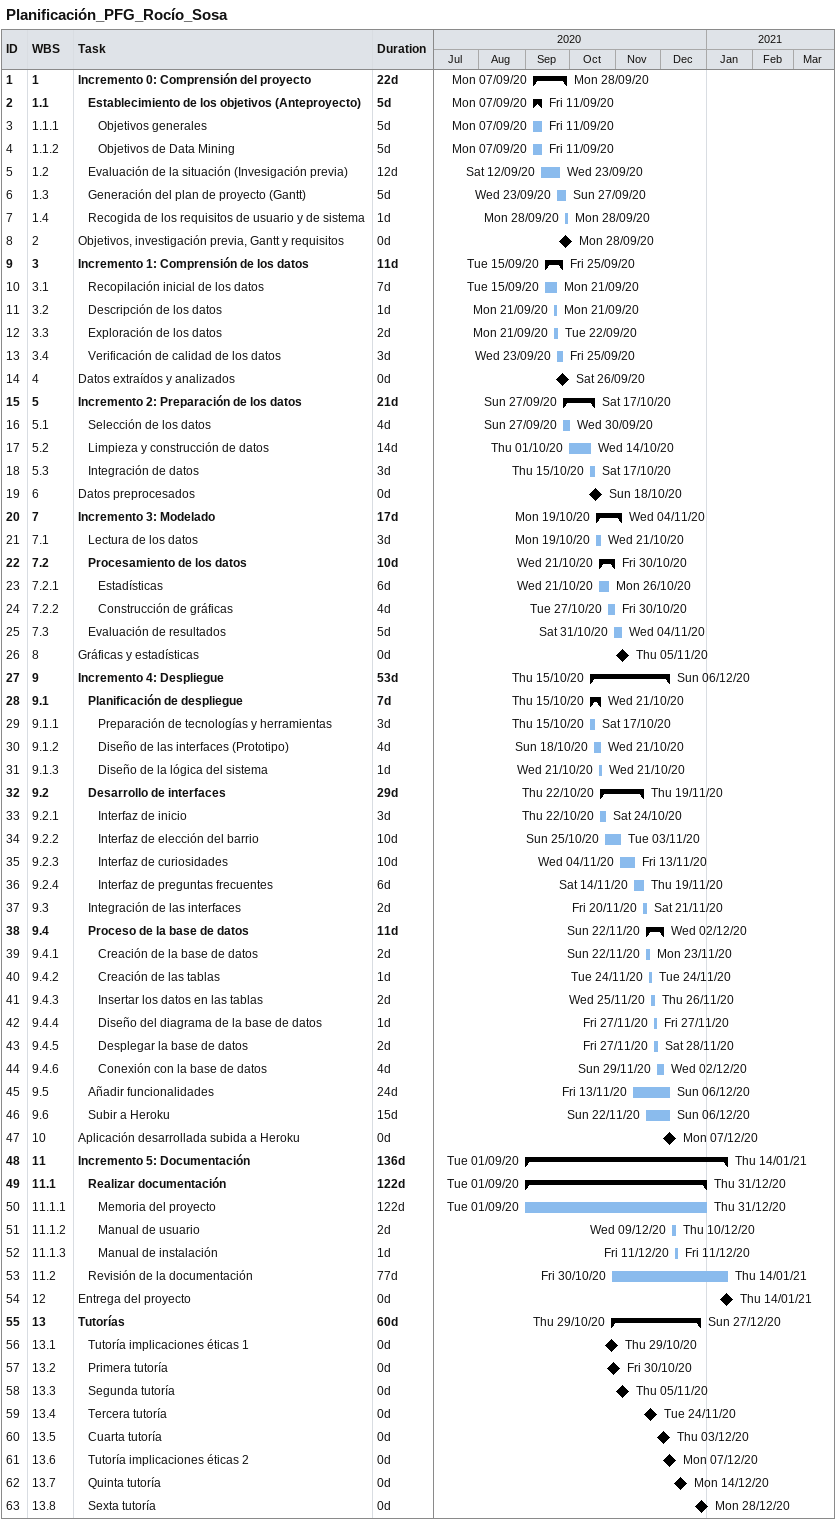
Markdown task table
Planificación_PFG_Rocío_Sosa

| ID | WBS | Task | Duration | Start | Finish |
|---|---|---|---|---|---|
| 1 | 1 | **Incremento 0: Comprensión del proyecto** | 22d | 2020-09-07 | 2020-09-28 |
| 2 | 1.1 | **Establecimiento de los objetivos (Anteproyecto)** | 5d | 2020-09-07 | 2020-09-11 |
| 3 | 1.1.1 | Objetivos generales | 5d | 2020-09-07 | 2020-09-11 |
| 4 | 1.1.2 | Objetivos de Data Mining | 5d | 2020-09-07 | 2020-09-11 |
| 5 | 1.2 | Evaluación de la situación (Invesigación previa) | 12d | 2020-09-12 | 2020-09-23 |
| 6 | 1.3 | Generación del plan de proyecto (Gantt) | 5d | 2020-09-23 | 2020-09-27 |
| 7 | 1.4 | Recogida de los requisitos de usuario y de sistema | 1d | 2020-09-28 | 2020-09-28 |
| 8 | 2 | Objetivos, investigación previa, Gantt y requisitos | 0d | 2020-09-28 | 2020-09-28 |
| 9 | 3 | **Incremento 1: Comprensión de los datos** | 11d | 2020-09-15 | 2020-09-25 |
| 10 | 3.1 | Recopilación inicial de los datos | 7d | 2020-09-15 | 2020-09-21 |
| 11 | 3.2 | Descripción de los datos | 1d | 2020-09-21 | 2020-09-21 |
| 12 | 3.3 | Exploración de los datos | 2d | 2020-09-21 | 2020-09-22 |
| 13 | 3.4 | Verificación de calidad de los datos | 3d | 2020-09-23 | 2020-09-25 |
| 14 | 4 | Datos extraídos y analizados | 0d | 2020-09-26 | 2020-09-26 |
| 15 | 5 | **Incremento 2: Preparación de los datos** | 21d | 2020-09-27 | 2020-10-17 |
| 16 | 5.1 | Selección de los datos | 4d | 2020-09-27 | 2020-09-30 |
| 17 | 5.2 | Limpieza y construcción de datos | 14d | 2020-10-01 | 2020-10-14 |
| 18 | 5.3 | Integración de datos | 3d | 2020-10-15 | 2020-10-17 |
| 19 | 6 | Datos preprocesados | 0d | 2020-10-18 | 2020-10-18 |
| 20 | 7 | **Incremento 3: Modelado** | 17d | 2020-10-19 | 2020-11-04 |
| 21 | 7.1 | Lectura de los datos | 3d | 2020-10-19 | 2020-10-21 |
| 22 | 7.2 | **Procesamiento de los datos** | 10d | 2020-10-21 | 2020-10-30 |
| 23 | 7.2.1 | Estadísticas | 6d | 2020-10-21 | 2020-10-26 |
| 24 | 7.2.2 | Construcción de gráficas | 4d | 2020-10-27 | 2020-10-30 |
| 25 | 7.3 | Evaluación de resultados | 5d | 2020-10-31 | 2020-11-04 |
| 26 | 8 | Gráficas y estadísticas | 0d | 2020-11-05 | 2020-11-05 |
| 27 | 9 | **Incremento 4: Despliegue** | 53d | 2020-10-15 | 2020-12-06 |
| 28 | 9.1 | **Planificación de despliegue** | 7d | 2020-10-15 | 2020-10-21 |
| 29 | 9.1.1 | Preparación de tecnologías y herramientas | 3d | 2020-10-15 | 2020-10-17 |
| 30 | 9.1.2 | Diseño de las interfaces (Prototipo) | 4d | 2020-10-18 | 2020-10-21 |
| 31 | 9.1.3 | Diseño de la lógica del sistema | 1d | 2020-10-21 | 2020-10-21 |
| 32 | 9.2 | **Desarrollo de interfaces** | 29d | 2020-10-22 | 2020-11-19 |
| 33 | 9.2.1 | Interfaz de inicio | 3d | 2020-10-22 | 2020-10-24 |
| 34 | 9.2.2 | Interfaz de elección del barrio | 10d | 2020-10-25 | 2020-11-03 |
| 35 | 9.2.3 | Interfaz de curiosidades | 10d | 2020-11-04 | 2020-11-13 |
| 36 | 9.2.4 | Interfaz de preguntas frecuentes | 6d | 2020-11-14 | 2020-11-19 |
| 37 | 9.3 | Integración de las interfaces | 2d | 2020-11-20 | 2020-11-21 |
| 38 | 9.4 | **Proceso de la base de datos** | 11d | 2020-11-22 | 2020-12-02 |
| 39 | 9.4.1 | Creación de la base de datos | 2d | 2020-11-22 | 2020-11-23 |
| 40 | 9.4.2 | Creación de las tablas | 1d | 2020-11-24 | 2020-11-24 |
| 41 | 9.4.3 | Insertar los datos en las tablas | 2d | 2020-11-25 | 2020-11-26 |
| 42 | 9.4.4 | Diseño del diagrama de la base de datos | 1d | 2020-11-27 | 2020-11-27 |
| 43 | 9.4.5 | Desplegar la base de datos | 2d | 2020-11-27 | 2020-11-28 |
| 44 | 9.4.6 | Conexión con la base de datos | 4d | 2020-11-29 | 2020-12-02 |
| 45 | 9.5 | Añadir funcionalidades | 24d | 2020-11-13 | 2020-12-06 |
| 46 | 9.6 | Subir a Heroku | 15d | 2020-11-22 | 2020-12-06 |
| 47 | 10 | Aplicación desarrollada subida a Heroku | 0d | 2020-12-07 | 2020-12-07 |
| 48 | 11 | **Incremento 5: Documentación** | 136d | 2020-09-01 | 2021-01-14 |
| 49 | 11.1 | **Realizar documentación** | 122d | 2020-09-01 | 2020-12-31 |
| 50 | 11.1.1 | Memoria del proyecto | 122d | 2020-09-01 | 2020-12-31 |
| 51 | 11.1.2 | Manual de usuario | 2d | 2020-12-09 | 2020-12-10 |
| 52 | 11.1.3 | Manual de instalación | 1d | 2020-12-11 | 2020-12-11 |
| 53 | 11.2 | Revisión de la documentación | 77d | 2020-10-30 | 2021-01-14 |
| 54 | 12 | Entrega del proyecto | 0d | 2021-01-14 | 2021-01-14 |
| 55 | 13 | **Tutorías** | 60d | 2020-10-29 | 2020-12-27 |
| 56 | 13.1 | Tutoría implicaciones éticas 1 | 0d | 2020-10-29 | 2020-10-29 |
| 57 | 13.2 | Primera tutoría | 0d | 2020-10-30 | 2020-10-30 |
| 58 | 13.3 | Segunda tutoría | 0d | 2020-11-05 | 2020-11-05 |
| 59 | 13.4 | Tercera tutoría | 0d | 2020-11-24 | 2020-11-24 |
| 60 | 13.5 | Cuarta tutoría | 0d | 2020-12-03 | 2020-12-03 |
| 61 | 13.6 | Tutoría implicaciones éticas 2 | 0d | 2020-12-07 | 2020-12-07 |
| 62 | 13.7 | Quinta tutoría | 0d | 2020-12-14 | 2020-12-14 |
| 63 | 13.8 | Sexta tutoría | 0d | 2020-12-28 | 2020-12-28 |
